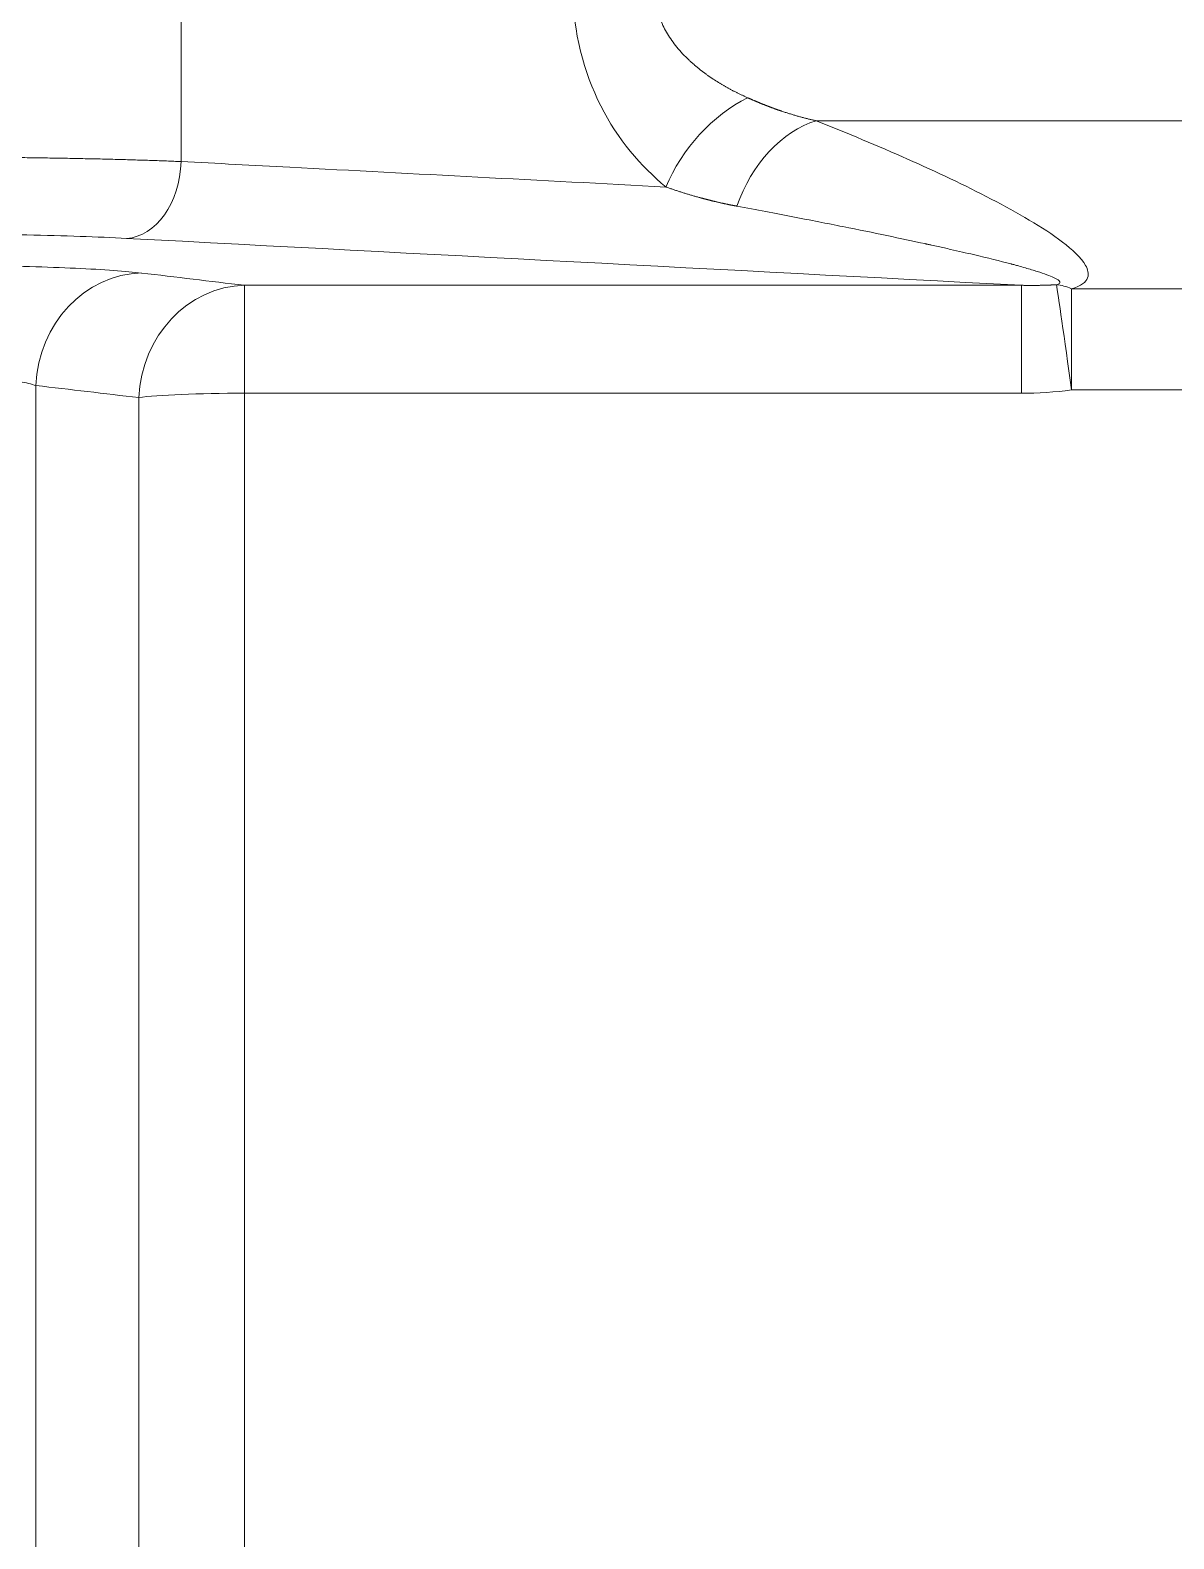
# Model space of a CAD drawing. Header units: millimetres. Extents: x 4664 to 8864, y -38 to 2932.
# Drawn here: x 7848.75 to 7861.69, y 2196.67 to 2213.73 of the extents above; entities that cross this region are included whole.
import ezdxf

# ---------------------------------------------------------------- set-up
doc = ezdxf.new("R2010")
doc.units = ezdxf.units.MM

msp = doc.modelspace()

# ---------------------------------------------------------------- linework, layer by layer
at = {"lineweight": 5}
for p, q in [((7857.644, 2212.708), (7887.038, 2212.708)), ((7851.174, 2157.228), (7851.174, 2210.847)), ((7851.174, 2210.847), (7859.965, 2210.847)), ((7859.965, 2210.847), (7859.965, 2209.626)), ((7860.533, 2210.808), (7860.533, 2209.663)), ((7860.533, 2210.808), (7862.23, 2210.808)), ((7848.815, 2209.713), (7848.815, 2154.304)), ((7862.23, 2209.663), (7860.533, 2209.663)), ((7849.98, 2209.576), (7849.98, 2157.639)), ((7859.965, 2209.626), (7851.174, 2209.626))]:
    msp.add_line(p, q, dxfattribs=at)
for centre, major_axis, ratio, start_param, end_param in [((7856.867, 2211.959), (0.828, 1.01), 0.611644, 0.930141, 2.035867), ((7857.644, 2211.481), (0.485, 1.212), 0.71441, 0.510703, 1.640548), ((7849.841, 2212.247), (0.046, 0.869), 0.706622, 3.215624, 4.749405), ((7850.009, 2209.682), (0.155, 1.297), 0.914458, 0.12969, 1.655366), ((7860.533, 2209.581), (0.177, -1.294), 0.008558, 1.633285, 2.957811), ((7860.533, 2209.581), (0.351, -1.258), 0.593796, 2.70255, 2.912476), ((7851.174, 2209.543), (0.155, 1.297), 0.914527, 0.12974, 1.653784), ((7851.174, 2209.543), (-1.306, 0), 0.063553, 4.712389, 5.867354)]:
    msp.add_ellipse(centre, major_axis=major_axis, ratio=ratio, start_param=start_param, end_param=end_param, dxfattribs=at)
for points, knots in [([(7855.944, 2211.959), (7855.657, 2212.195), (7855.4, 2212.496), (7855.012, 2213.258), (7854.892, 2213.715), (7854.894, 2214.653), (7855.013, 2215.106), (7855.302, 2215.674), (7855.417, 2215.846), (7855.665, 2216.15), (7855.8, 2216.284), (7855.944, 2216.402)], [0, 0, 0, 0, 0.25, 0.25, 0.5, 0.5, 0.75, 0.75, 0.875, 0.875, 1, 1, 1, 1]), ([(7856.867, 2215.392), (7856.865, 2215.391), (7856.86, 2215.389), (7856.853, 2215.386), (7856.845, 2215.382), (7856.838, 2215.379), (7856.831, 2215.376), (7856.824, 2215.372), (7856.817, 2215.369), (7856.81, 2215.366), (7856.803, 2215.362), (7856.796, 2215.359), (7856.789, 2215.356), (7856.782, 2215.352), (7856.775, 2215.349), (7856.768, 2215.345), (7856.761, 2215.342), (7856.754, 2215.339), (7856.747, 2215.335), (7856.74, 2215.332), (7856.733, 2215.328), (7856.727, 2215.325), (7856.72, 2215.321), (7856.713, 2215.318), (7856.706, 2215.314), (7856.7, 2215.311), (7856.693, 2215.307), (7856.686, 2215.304), (7856.68, 2215.3), (7856.673, 2215.297), (7856.667, 2215.293), (7856.66, 2215.29), (7856.654, 2215.286), (7856.647, 2215.283), (7856.641, 2215.279), (7856.634, 2215.276), (7856.628, 2215.272), (7856.622, 2215.268), (7856.615, 2215.265), (7856.609, 2215.261), (7856.603, 2215.258), (7856.596, 2215.254), (7856.59, 2215.25), (7856.584, 2215.247), (7856.578, 2215.243), (7856.572, 2215.239), (7856.565, 2215.236), (7856.559, 2215.232), (7856.553, 2215.228), (7856.547, 2215.225), (7856.541, 2215.221), (7856.535, 2215.217), (7856.529, 2215.214), (7856.523, 2215.21), (7856.517, 2215.206), (7856.511, 2215.203), (7856.506, 2215.199), (7856.5, 2215.195), (7856.494, 2215.191), (7856.488, 2215.188), (7856.482, 2215.184), (7856.477, 2215.18), (7856.471, 2215.176), (7856.465, 2215.172), (7856.46, 2215.169), (7856.454, 2215.165), (7856.448, 2215.161), (7856.443, 2215.157), (7856.437, 2215.153), (7856.432, 2215.15), (7856.426, 2215.146), (7856.421, 2215.142), (7856.415, 2215.138), (7856.41, 2215.134), (7856.405, 2215.131), (7856.399, 2215.127), (7856.394, 2215.123), (7856.389, 2215.119), (7856.383, 2215.115), (7856.378, 2215.111), (7856.373, 2215.107), (7856.368, 2215.103), (7856.362, 2215.1), (7856.357, 2215.096), (7856.352, 2215.092), (7856.347, 2215.088), (7856.342, 2215.084), (7856.337, 2215.08), (7856.332, 2215.076), (7856.327, 2215.072), (7856.322, 2215.068), (7856.317, 2215.064), (7856.312, 2215.06), (7856.307, 2215.056), (7856.302, 2215.053), (7856.297, 2215.049), (7856.293, 2215.045), (7856.288, 2215.041), (7856.283, 2215.037), (7856.278, 2215.033), (7856.274, 2215.029), (7856.269, 2215.025), (7856.264, 2215.021), (7856.26, 2215.017), (7856.255, 2215.013), (7856.25, 2215.009), (7856.246, 2215.005), (7856.241, 2215.001), (7856.237, 2214.997), (7856.232, 2214.993), (7856.228, 2214.989), (7856.224, 2214.985), (7856.219, 2214.981), (7856.215, 2214.977), (7856.21, 2214.973), (7856.206, 2214.969), (7856.202, 2214.965), (7856.198, 2214.961), (7856.193, 2214.957), (7856.189, 2214.953), (7856.16, 2214.924), (7856.108, 2214.871), (7856.04, 2214.788), (7855.98, 2214.704), (7855.93, 2214.619), (7855.889, 2214.533), (7855.857, 2214.446), (7855.834, 2214.358), (7855.82, 2214.27), (7855.816, 2214.211), (7855.816, 2214.155), (7855.819, 2214.102), (7855.83, 2214.022), (7855.849, 2213.943), (7855.875, 2213.865), (7855.908, 2213.786), (7855.949, 2213.709), (7855.997, 2213.632), (7856.052, 2213.557), (7856.115, 2213.483), (7856.164, 2213.433), (7856.194, 2213.404), (7856.202, 2213.396), (7856.211, 2213.388), (7856.22, 2213.38), (7856.229, 2213.371), (7856.238, 2213.363), (7856.248, 2213.355), (7856.257, 2213.347), (7856.266, 2213.339), (7856.276, 2213.33), (7856.286, 2213.322), (7856.296, 2213.314), (7856.305, 2213.306), (7856.316, 2213.298), (7856.326, 2213.29), (7856.336, 2213.282), (7856.346, 2213.274), (7856.357, 2213.266), (7856.367, 2213.258), (7856.378, 2213.25), (7856.389, 2213.242), (7856.4, 2213.234), (7856.411, 2213.226), (7856.422, 2213.218), (7856.433, 2213.21), (7856.445, 2213.203), (7856.456, 2213.195), (7856.468, 2213.187), (7856.479, 2213.179), (7856.491, 2213.172), (7856.503, 2213.164), (7856.515, 2213.156), (7856.527, 2213.149), (7856.54, 2213.141), (7856.552, 2213.134), (7856.565, 2213.126), (7856.577, 2213.118), (7856.59, 2213.111), (7856.603, 2213.104), (7856.616, 2213.096), (7856.629, 2213.089), (7856.642, 2213.081), (7856.655, 2213.074), (7856.668, 2213.067), (7856.682, 2213.06), (7856.695, 2213.052), (7856.709, 2213.045), (7856.723, 2213.038), (7856.737, 2213.031), (7856.751, 2213.024), (7856.765, 2213.017), (7856.779, 2213.01), (7856.794, 2213.003), (7856.808, 2212.996), (7856.823, 2212.989), (7856.837, 2212.983), (7856.852, 2212.976), (7856.862, 2212.971), (7856.867, 2212.969)], [0, 0, 0, 0, 0.002475, 0.004943, 0.007405, 0.00986, 0.012308, 0.014749, 0.017185, 0.019613, 0.022035, 0.02445, 0.026859, 0.029261, 0.031656, 0.034045, 0.036427, 0.038803, 0.041172, 0.043535, 0.045891, 0.04824, 0.050583, 0.052919, 0.055249, 0.057572, 0.059889, 0.062199, 0.064503, 0.0668, 0.069091, 0.071375, 0.073652, 0.075924, 0.078188, 0.080446, 0.082698, 0.084943, 0.087182, 0.089414, 0.09164, 0.09386, 0.096073, 0.098279, 0.100479, 0.102673, 0.10486, 0.107041, 0.109215, 0.111383, 0.113545, 0.1157, 0.117849, 0.119991, 0.122127, 0.124257, 0.12638, 0.128497, 0.130608, 0.132712, 0.13481, 0.136902, 0.138988, 0.141067, 0.143139, 0.145206, 0.147266, 0.14932, 0.151368, 0.153409, 0.155444, 0.157473, 0.159496, 0.161512, 0.163522, 0.165526, 0.167524, 0.169515, 0.171501, 0.17348, 0.175453, 0.17742, 0.17938, 0.181335, 0.183283, 0.185225, 0.187162, 0.189091, 0.191015, 0.192933, 0.194845, 0.19675, 0.19865, 0.200543, 0.202431, 0.204312, 0.206188, 0.208057, 0.20992, 0.211778, 0.213629, 0.215474, 0.217314, 0.219147, 0.220975, 0.222796, 0.224612, 0.226421, 0.228225, 0.230023, 0.231815, 0.233601, 0.235381, 0.237156, 0.238924, 0.240687, 0.242444, 0.244195, 0.24594, 0.24768, 0.249413, 0.282469, 0.313857, 0.343696, 0.372124, 0.399303, 0.425415, 0.450668, 0.47529, 0.499526, 0.499992, 0.521832, 0.543962, 0.566565, 0.589811, 0.613859, 0.638851, 0.664914, 0.69216, 0.720687, 0.750581, 0.754142, 0.757728, 0.761339, 0.764974, 0.768634, 0.772319, 0.776029, 0.779763, 0.783523, 0.787308, 0.791118, 0.794954, 0.798815, 0.802701, 0.806614, 0.810551, 0.814515, 0.818504, 0.82252, 0.826561, 0.830628, 0.834722, 0.838842, 0.842988, 0.84716, 0.851359, 0.855584, 0.859836, 0.864114, 0.868419, 0.872751, 0.877109, 0.881495, 0.885907, 0.890346, 0.894812, 0.899305, 0.903826, 0.908373, 0.912948, 0.91755, 0.922179, 0.926836, 0.93152, 0.936232, 0.940971, 0.945737, 0.950531, 0.955353, 0.960203, 0.96508, 0.969985, 0.974918, 0.979878, 0.984867, 0.989883, 0.994928, 1, 1, 1, 1]), ([(7856.867, 2212.969), (7856.87, 2212.968), (7856.875, 2212.965), (7856.884, 2212.962), (7856.892, 2212.958), (7856.9, 2212.955), (7856.908, 2212.951), (7856.916, 2212.948), (7856.924, 2212.944), (7856.932, 2212.941), (7856.94, 2212.937), (7856.947, 2212.934), (7856.955, 2212.931), (7856.963, 2212.928), (7856.97, 2212.924), (7856.978, 2212.921), (7856.985, 2212.918), (7856.993, 2212.915), (7857, 2212.912), (7857.007, 2212.909), (7857.015, 2212.906), (7857.022, 2212.903), (7857.029, 2212.9), (7857.036, 2212.897), (7857.043, 2212.894), (7857.05, 2212.892), (7857.057, 2212.889), (7857.064, 2212.886), (7857.071, 2212.884), (7857.077, 2212.881), (7857.084, 2212.878), (7857.091, 2212.876), (7857.097, 2212.873), (7857.104, 2212.871), (7857.11, 2212.868), (7857.117, 2212.866), (7857.123, 2212.863), (7857.129, 2212.861), (7857.135, 2212.859), (7857.142, 2212.856), (7857.148, 2212.854), (7857.154, 2212.852), (7857.16, 2212.85), (7857.166, 2212.848), (7857.171, 2212.845), (7857.177, 2212.843), (7857.183, 2212.841), (7857.189, 2212.839), (7857.194, 2212.837), (7857.2, 2212.835), (7857.206, 2212.833), (7857.211, 2212.831), (7857.216, 2212.829), (7857.222, 2212.828), (7857.227, 2212.826), (7857.232, 2212.824), (7857.238, 2212.822), (7857.243, 2212.82), (7857.248, 2212.819), (7857.258, 2212.815), (7857.273, 2212.81), (7857.293, 2212.803), (7857.313, 2212.797), (7857.333, 2212.791), (7857.353, 2212.785), (7857.372, 2212.779), (7857.392, 2212.773), (7857.411, 2212.767), (7857.43, 2212.762), (7857.448, 2212.757), (7857.467, 2212.751), (7857.486, 2212.747), (7857.504, 2212.742), (7857.522, 2212.737), (7857.54, 2212.732), (7857.558, 2212.728), (7857.576, 2212.724), (7857.593, 2212.72), (7857.61, 2212.716), (7857.627, 2212.712), (7857.639, 2212.709), (7857.644, 2212.708)], [0, 0, 0, 0, 0.010768, 0.021461, 0.032078, 0.04262, 0.053087, 0.063478, 0.073794, 0.084034, 0.094199, 0.104289, 0.114304, 0.124243, 0.134107, 0.143895, 0.153609, 0.163246, 0.172809, 0.182296, 0.191708, 0.201044, 0.210305, 0.219491, 0.228601, 0.237637, 0.246596, 0.255481, 0.26429, 0.273023, 0.281682, 0.290265, 0.298772, 0.307205, 0.315562, 0.323843, 0.33205, 0.340181, 0.348236, 0.356217, 0.364122, 0.371951, 0.379706, 0.387385, 0.394988, 0.402517, 0.40997, 0.417347, 0.42465, 0.431877, 0.439028, 0.446105, 0.453106, 0.460031, 0.466882, 0.473657, 0.480356, 0.486981, 0.49353, 0.500003, 0.526211, 0.552179, 0.577906, 0.603393, 0.628641, 0.653648, 0.678415, 0.702943, 0.727231, 0.751279, 0.775087, 0.798656, 0.821985, 0.845074, 0.867924, 0.890535, 0.912906, 0.935038, 0.956931, 0.978585, 1, 1, 1, 1]), ([(7857.644, 2212.708), (7858.352, 2212.425), (7859.027, 2212.133), (7859.923, 2211.668), (7860.206, 2211.507), (7860.541, 2211.251), (7860.64, 2211.163), (7860.717, 2211.026), (7860.731, 2210.978), (7860.697, 2210.885), (7860.64, 2210.838), (7860.533, 2210.808)], [0, 0, 0, 0, 0.5, 0.5, 0.75, 0.75, 0.875, 0.875, 0.9375, 0.9375, 1, 1, 1, 1]), ([(7844.3, 2212.247), (7844.353, 2212.249), (7844.408, 2212.251), (7844.52, 2212.256), (7844.577, 2212.258), (7844.694, 2212.261), (7844.754, 2212.263), (7844.875, 2212.267), (7844.937, 2212.269), (7845.063, 2212.272), (7845.127, 2212.274), (7845.255, 2212.277), (7845.321, 2212.278), (7845.452, 2212.281), (7845.519, 2212.282), (7845.653, 2212.285), (7845.72, 2212.286), (7845.855, 2212.288), (7845.923, 2212.289), (7846.059, 2212.291), (7846.127, 2212.292), (7846.262, 2212.294), (7846.33, 2212.295), (7846.466, 2212.296), (7846.533, 2212.297), (7846.667, 2212.298), (7846.734, 2212.298), (7846.866, 2212.299), (7846.932, 2212.299), (7847.062, 2212.3), (7847.127, 2212.3), (7847.222, 2212.3), (7847.27, 2212.3), (7847.325, 2212.3), (7847.352, 2212.3), (7847.364, 2212.3), (7847.372, 2212.3), (7847.376, 2212.3), (7847.442, 2212.3), (7847.505, 2212.3), (7847.632, 2212.3), (7847.697, 2212.3), (7847.827, 2212.299), (7847.892, 2212.299), (7848.025, 2212.298), (7848.091, 2212.298), (7848.225, 2212.297), (7848.293, 2212.296), (7848.428, 2212.295), (7848.496, 2212.294), (7848.631, 2212.292), (7848.699, 2212.291), (7848.835, 2212.289), (7848.903, 2212.288), (7849.038, 2212.286), (7849.105, 2212.285), (7849.238, 2212.282), (7849.305, 2212.281), (7849.436, 2212.278), (7849.502, 2212.277), (7849.63, 2212.274), (7849.694, 2212.272), (7849.819, 2212.269), (7849.881, 2212.267), (7850.003, 2212.263), (7850.062, 2212.261), (7850.179, 2212.258), (7850.237, 2212.256), (7850.348, 2212.251), (7850.403, 2212.249), (7850.456, 2212.247)], [0, 0, 0, 0, 0.03125, 0.03125, 0.0625, 0.0625, 0.09375, 0.09375, 0.125, 0.125, 0.15625, 0.15625, 0.1875, 0.1875, 0.21875, 0.21875, 0.25, 0.25, 0.28125, 0.28125, 0.3125, 0.3125, 0.34375, 0.34375, 0.375, 0.375, 0.40625, 0.40625, 0.4375, 0.4375, 0.46875, 0.46875, 0.484375, 0.492188, 0.496094, 0.498047, 0.498047, 0.5, 0.5, 0.53125, 0.53125, 0.5625, 0.5625, 0.59375, 0.59375, 0.625, 0.625, 0.65625, 0.65625, 0.6875, 0.6875, 0.71875, 0.71875, 0.75, 0.75, 0.78125, 0.78125, 0.8125, 0.8125, 0.84375, 0.84375, 0.875, 0.875, 0.90625, 0.90625, 0.9375, 0.9375, 0.96875, 0.96875, 1, 1, 1, 1]), ([(7850.456, 2212.247), (7850.866, 2212.226), (7851.276, 2212.204), (7853.106, 2212.108), (7854.525, 2212.034), (7855.944, 2211.959)], [0, 0, 0, 0, 0.224212, 0.224212, 1, 1, 1, 1]), ([(7856.747, 2211.742), (7856.743, 2211.743), (7856.736, 2211.744), (7856.726, 2211.746), (7856.715, 2211.748), (7856.705, 2211.75), (7856.695, 2211.752), (7856.684, 2211.754), (7856.674, 2211.756), (7856.664, 2211.758), (7856.653, 2211.76), (7856.643, 2211.763), (7856.633, 2211.765), (7856.622, 2211.767), (7856.612, 2211.769), (7856.602, 2211.771), (7856.592, 2211.774), (7856.581, 2211.776), (7856.571, 2211.778), (7856.561, 2211.78), (7856.55, 2211.783), (7856.54, 2211.785), (7856.53, 2211.787), (7856.52, 2211.79), (7856.51, 2211.792), (7856.499, 2211.795), (7856.489, 2211.797), (7856.479, 2211.799), (7856.469, 2211.802), (7856.459, 2211.804), (7856.448, 2211.807), (7856.438, 2211.81), (7856.428, 2211.812), (7856.418, 2211.815), (7856.408, 2211.817), (7856.398, 2211.82), (7856.387, 2211.823), (7856.377, 2211.825), (7856.367, 2211.828), (7856.357, 2211.831), (7856.347, 2211.833), (7856.334, 2211.837), (7856.318, 2211.841), (7856.299, 2211.846), (7856.28, 2211.852), (7856.261, 2211.857), (7856.242, 2211.863), (7856.223, 2211.868), (7856.205, 2211.874), (7856.186, 2211.879), (7856.167, 2211.885), (7856.148, 2211.891), (7856.13, 2211.897), (7856.111, 2211.903), (7856.092, 2211.909), (7856.074, 2211.915), (7856.055, 2211.921), (7856.036, 2211.927), (7856.018, 2211.934), (7855.999, 2211.94), (7855.981, 2211.946), (7855.962, 2211.953), (7855.95, 2211.957), (7855.944, 2211.959)], [0, 0, 0, 0, 0.012874, 0.025741, 0.038602, 0.051456, 0.064303, 0.077144, 0.089979, 0.102807, 0.115628, 0.128444, 0.141252, 0.154055, 0.166851, 0.179641, 0.192425, 0.205202, 0.217973, 0.230738, 0.243497, 0.256249, 0.268996, 0.281736, 0.294471, 0.307199, 0.319921, 0.332637, 0.345348, 0.358052, 0.370751, 0.383443, 0.39613, 0.408811, 0.421486, 0.434155, 0.446818, 0.459476, 0.472128, 0.484775, 0.497415, 0.51005, 0.533732, 0.557378, 0.580988, 0.604562, 0.6281, 0.651602, 0.675069, 0.698501, 0.721898, 0.745261, 0.768588, 0.791881, 0.81514, 0.838365, 0.861556, 0.884713, 0.907837, 0.930927, 0.953984, 0.977008, 1, 1, 1, 1]), ([(7860.361, 2210.853), (7860.393, 2210.861), (7860.406, 2210.871), (7860.396, 2210.899), (7860.373, 2210.915), (7860.287, 2210.955), (7860.226, 2210.978), (7860.105, 2211.016), (7860.06, 2211.03), (7859.985, 2211.051), (7859.945, 2211.063), (7859.897, 2211.076), (7859.871, 2211.083), (7859.858, 2211.086), (7859.852, 2211.088), (7859.849, 2211.089), (7859.847, 2211.089), (7859.846, 2211.089), (7859.846, 2211.089), (7859.846, 2211.089), (7859.846, 2211.089), (7859.846, 2211.089), (7859.846, 2211.089), (7859.845, 2211.089), (7859.845, 2211.089), (7859.845, 2211.089), (7859.725, 2211.121), (7859.584, 2211.156), (7859.342, 2211.213), (7859.256, 2211.233), (7859.118, 2211.264), (7859.048, 2211.28), (7858.962, 2211.299), (7858.918, 2211.309), (7858.896, 2211.313), (7858.885, 2211.316), (7858.879, 2211.317), (7858.877, 2211.318), (7858.875, 2211.318), (7858.875, 2211.318), (7858.874, 2211.318), (7858.874, 2211.318), (7858.874, 2211.318), (7858.874, 2211.318), (7858.874, 2211.318), (7858.874, 2211.318), (7858.874, 2211.318), (7858.741, 2211.347), (7858.598, 2211.377), (7858.289, 2211.442), (7858.123, 2211.475), (7857.769, 2211.546), (7857.58, 2211.583), (7857.181, 2211.66), (7856.969, 2211.701), (7856.747, 2211.742)], [0, 0, 0, 0, 0.0625, 0.0625, 0.125, 0.125, 0.1875, 0.1875, 0.21875, 0.21875, 0.234375, 0.242188, 0.246094, 0.248047, 0.249023, 0.249512, 0.249756, 0.249878, 0.249939, 0.249969, 0.249985, 0.249992, 0.249996, 0.249998, 0.249998, 0.25, 0.25, 0.375, 0.375, 0.4375, 0.4375, 0.46875, 0.484375, 0.492188, 0.496094, 0.498047, 0.499023, 0.499512, 0.499756, 0.499878, 0.499939, 0.499969, 0.499985, 0.499992, 0.499996, 0.499996, 0.5, 0.5, 0.625, 0.625, 0.75, 0.75, 0.875, 0.875, 1, 1, 1, 1]), ([(7849.841, 2211.378), (7849.678, 2211.386), (7849.502, 2211.394), (7849.125, 2211.407), (7848.922, 2211.413), (7848.5, 2211.422), (7848.283, 2211.425), (7847.837, 2211.43), (7847.606, 2211.431), (7846.925, 2211.431), (7846.467, 2211.426), (7845.629, 2211.408), (7845.241, 2211.395), (7844.916, 2211.378)], [0, 0, 0, 0, 0.125, 0.125, 0.25, 0.25, 0.375, 0.375, 0.5, 0.5, 0.75, 0.75, 1, 1, 1, 1]), ([(7845.73, 2211.049), (7846.08, 2211.062), (7846.478, 2211.07), (7847.108, 2211.076), (7847.318, 2211.077), (7847.741, 2211.075), (7847.953, 2211.074), (7848.562, 2211.065), (7848.945, 2211.054), (7849.422, 2211.032), (7849.568, 2211.024), (7849.818, 2211.006), (7849.923, 2210.996), (7850.009, 2210.986)], [0, 0, 0, 0, 0.25, 0.25, 0.375, 0.375, 0.5, 0.5, 0.75, 0.75, 0.875, 0.875, 1, 1, 1, 1]), ([(7859.965, 2210.847), (7859.968, 2210.847), (7859.976, 2210.847), (7859.987, 2210.847), (7859.998, 2210.846), (7860.009, 2210.846), (7860.02, 2210.846), (7860.031, 2210.846), (7860.042, 2210.846), (7860.053, 2210.846), (7860.063, 2210.846), (7860.074, 2210.846), (7860.084, 2210.846), (7860.095, 2210.846), (7860.105, 2210.846), (7860.116, 2210.846), (7860.126, 2210.846), (7860.136, 2210.846), (7860.146, 2210.846), (7860.156, 2210.846), (7860.166, 2210.846), (7860.176, 2210.847), (7860.186, 2210.847), (7860.196, 2210.847), (7860.206, 2210.847), (7860.215, 2210.847), (7860.225, 2210.848), (7860.234, 2210.848), (7860.244, 2210.848), (7860.253, 2210.849), (7860.263, 2210.849), (7860.272, 2210.849), (7860.281, 2210.85), (7860.29, 2210.85), (7860.299, 2210.85), (7860.308, 2210.851), (7860.317, 2210.851), (7860.326, 2210.852), (7860.335, 2210.852), (7860.344, 2210.852), (7860.352, 2210.853), (7860.358, 2210.853), (7860.361, 2210.853)], [0, 0, 0, 0, 0.028374, 0.056575, 0.084603, 0.112457, 0.140139, 0.167648, 0.194983, 0.222146, 0.249135, 0.275952, 0.302595, 0.329066, 0.355363, 0.381487, 0.407438, 0.433217, 0.458822, 0.484254, 0.509513, 0.534599, 0.559513, 0.584253, 0.60882, 0.633214, 0.657436, 0.681484, 0.705359, 0.729061, 0.752591, 0.775947, 0.799131, 0.822141, 0.844979, 0.867643, 0.890135, 0.912454, 0.9346, 0.956573, 0.978373, 1, 1, 1, 1]), ([(7848.815, 2209.713), (7848.79, 2209.721), (7848.762, 2209.729), (7848.701, 2209.744), (7848.669, 2209.751), (7848.6, 2209.764), (7848.564, 2209.77), (7848.507, 2209.779), (7848.488, 2209.782), (7848.459, 2209.786), (7848.445, 2209.788), (7848.427, 2209.79), (7848.419, 2209.791), (7848.414, 2209.791), (7848.412, 2209.792), (7848.411, 2209.792), (7848.411, 2209.792), (7848.41, 2209.792), (7848.41, 2209.792), (7848.41, 2209.792), (7848.41, 2209.792), (7848.41, 2209.792), (7848.365, 2209.798), (7848.318, 2209.803), (7848.222, 2209.812), (7848.172, 2209.816), (7848.071, 2209.824), (7848.019, 2209.827), (7847.94, 2209.832), (7847.913, 2209.833), (7847.873, 2209.835), (7847.853, 2209.836), (7847.83, 2209.837), (7847.818, 2209.838), (7847.812, 2209.838), (7847.809, 2209.838), (7847.808, 2209.838), (7847.807, 2209.838), (7847.807, 2209.838), (7847.806, 2209.838), (7847.752, 2209.84), (7847.696, 2209.842), (7847.583, 2209.845), (7847.526, 2209.846), (7847.412, 2209.846), (7847.354, 2209.846), (7847.239, 2209.845), (7847.181, 2209.845), (7847.067, 2209.842), (7847.01, 2209.84), (7846.898, 2209.836), (7846.842, 2209.833), (7846.734, 2209.827), (7846.681, 2209.824), (7846.577, 2209.816), (7846.527, 2209.811), (7846.478, 2209.807)], [0, 0, 0, 0, 0.0625, 0.0625, 0.125, 0.125, 0.1875, 0.1875, 0.21875, 0.21875, 0.234375, 0.242187, 0.246094, 0.248047, 0.249023, 0.249512, 0.249756, 0.249878, 0.249939, 0.249969, 0.249969, 0.25, 0.25, 0.3125, 0.3125, 0.375, 0.375, 0.4375, 0.4375, 0.46875, 0.46875, 0.484375, 0.492187, 0.496094, 0.498047, 0.499023, 0.499512, 0.499756, 0.499756, 0.5, 0.5, 0.5625, 0.5625, 0.625, 0.625, 0.6875, 0.6875, 0.75, 0.75, 0.8125, 0.8125, 0.875, 0.875, 0.9375, 0.9375, 1, 1, 1, 1])]:
    msp.add_open_spline(points, degree=3, knots=knots, dxfattribs=at)
for points in [[(7850.456, 2216.114), (7850.456, 2214.825), (7850.456, 2213.536), (7850.456, 2212.247)], [(7859.965, 2210.847), (7856.59, 2211.024), (7853.215, 2211.201), (7849.841, 2211.378)], [(7850.009, 2210.986), (7850.398, 2210.94), (7850.786, 2210.893), (7851.174, 2210.847)], [(7849.98, 2209.576), (7849.591, 2209.622), (7849.203, 2209.668), (7848.815, 2209.713)], [(7860.533, 2209.663), (7860.344, 2209.638), (7860.155, 2209.626), (7859.965, 2209.626)]]:
    msp.add_open_spline(points, degree=3, dxfattribs=at)

doc.saveas('drawing.dxf')
